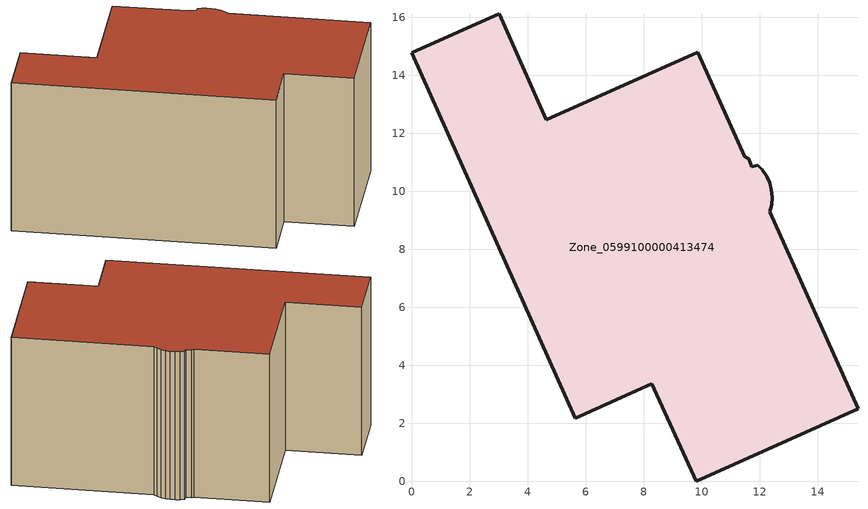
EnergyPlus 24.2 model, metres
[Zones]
Zone_0599100000413474
 floor ground (C_G): 9.86,14.79 11.49,11.19 11.63,11.12 11.73,10.85 11.94,10.9 12.1,10.73 12.24,10.52 12.35,10.29 12.41,10.04 12.43,9.79 12.41,9.53 12.35,9.29 15.39,2.51 9.81,0 8.28,3.35 5.64,2.17 0,14.77 3.02,16.12 4.65,12.47 z0
 wall outside (C_F): 3.02,16.12 0,14.77 5.64,2.17 8.28,3.35 9.81,0 15.39,2.51 12.35,9.29 12.41,9.53 12.43,9.79 12.41,10.04 12.35,10.29 12.24,10.52 12.1,10.73 11.94,10.9 11.73,10.85 11.63,11.12 11.49,11.19 9.86,14.79 4.65,12.47 3.02,16.12 z0:8.67
 roof outside (C_R): 11.73,10.85 11.63,11.12 11.49,11.19 9.86,14.79 4.65,12.47 3.02,16.12 0,14.77 5.64,2.17 8.28,3.35 9.81,0 15.39,2.51 12.35,9.29 12.41,9.53 12.43,9.79 12.41,10.04 12.35,10.29 12.24,10.52 12.1,10.73 11.94,10.9 z8.67
[BUILDING]
Pand.0599100000413474: North Axis=0; Terrain=City; Loads Convergence Tolerance Value=0.04; Temperature Convergence Tolerance Value=0.4; Solar Distribution=FullExterior; Maximum Number of Warmup Days=25; Minimum Number of Warmup Days=1
[Site:Location]
Rotterdam.The.Hague.AP_ZH_NLD Design_Conditions: Latitude=51.96; Longitude=4.45; Time Zone=1; Elevation=-4.5
[SITE:GROUNDTEMPERATURE:BUILDINGSURFACE]
18, 18, 18, 18, 18, 18, 18, 18, 18, 18, 18, 18
[MATERIAL] Thermal Absorptance=0.9; Solar Absorptance=0.7; Visible Absorptance=0.7
Name | Roughness | Thickness | Conductivity | Density | Specific Heat
G.D.1992-2005 | MediumSmooth | 0.15 | 0.06 | 540 | 1210
F.D.1992-2005 | Rough | 0.3 | 0.12 | 1920 | 840
R.D.1992-2005 | MediumRough | 0.2 | 0.08 | 1500 | 1000
[CONSTRUCTION]
C_G: G.D.1992-2005
C_F: F.D.1992-2005
C_R: R.D.1992-2005
[ZONE]
Zone_0599100000413474: Type=1; Multiplier=1; Ceiling Height=Autocalculate; Volume=Autocalculate; Floor Area=autocalculate; Part of Total Floor Area=Yes
[ZONEINFILTRATION:DESIGNFLOWRATE]
Infil_Zone_0599100000413474: Zone or ZoneList or Space or SpaceList=Zone_0599100000413474; Schedule=AlwaysOn; Design Flow Rate Calculation Method=Flow/Area; Flow Rate per Floor Area=0.0021; Constant Term Coefficient=1; Temperature Term Coefficient=0; Velocity Term Coefficient=0; Velocity Squared Term Coefficient=0
[HVACTEMPLATE:ZONE:IDEALLOADSAIRSYSTEM]
Zone_0599100000413474: Maximum Heating Supply Air Temperature=50; Minimum Cooling Supply Air Temperature=13; Maximum Heating Supply Air Humidity Ratio=0.0156; Minimum Cooling Supply Air Humidity Ratio=0.0077; Heating Limit=NoLimit; Cooling Limit=NoLimit; Dehumidification Control Type=ConstantSensibleHeatRatio; Cooling Sensible Heat Ratio=0.7; Dehumidification Setpoint=60; Humidification Control Type=None; Humidification Setpoint=30; Outdoor Air Method=None; Outdoor Air Flow Rate per Person=0.00944; Outdoor Air Flow Rate per Zone Floor Area=0; Outdoor Air Flow Rate per Zone=0; Demand Controlled Ventilation Type=None; Outdoor Air Economizer Type=NoEconomizer; Heat Recovery Type=None; Sensible Heat Recovery Effectiveness=0.7; Latent Heat Recovery Effectiveness=0.65
[ZONECONTROL:THERMOSTAT]
ThermostatControl_Zone_0599100000413474: Zone or ZoneList=Zone_0599100000413474; Control Type Schedule=DualSetpointControlType; Control 1=Thermostat_Zone_0599100000413474; Temperature Difference Between Cutout And Setpoint=0
[THERMOSTATSETPOINT:DUALSETPOINT]
Thermostat_Zone_0599100000413474: Heating Setpoint Temperature Schedule=HeatingSetpoint_Zone_0599100000413474; Cooling Setpoint Temperature Schedule=CoolingSetpoint_Zone_0599100000413474
[SCHEDULE:COMPACT]
HeatingSetpoint_Zone_0599100000413474: Through: 12/31, For: AllDays, Until: 24:00, 21
CoolingSetpoint_Zone_0599100000413474: Through: 12/31, For: AllDays, Until: 24:00, 24
DualSetpointControlType: Through: 12/31, For: AllDays, Until: 24:00, 4
AlwaysOn: Through: 12/31, For: AllDays, Until: 24:00, 1
